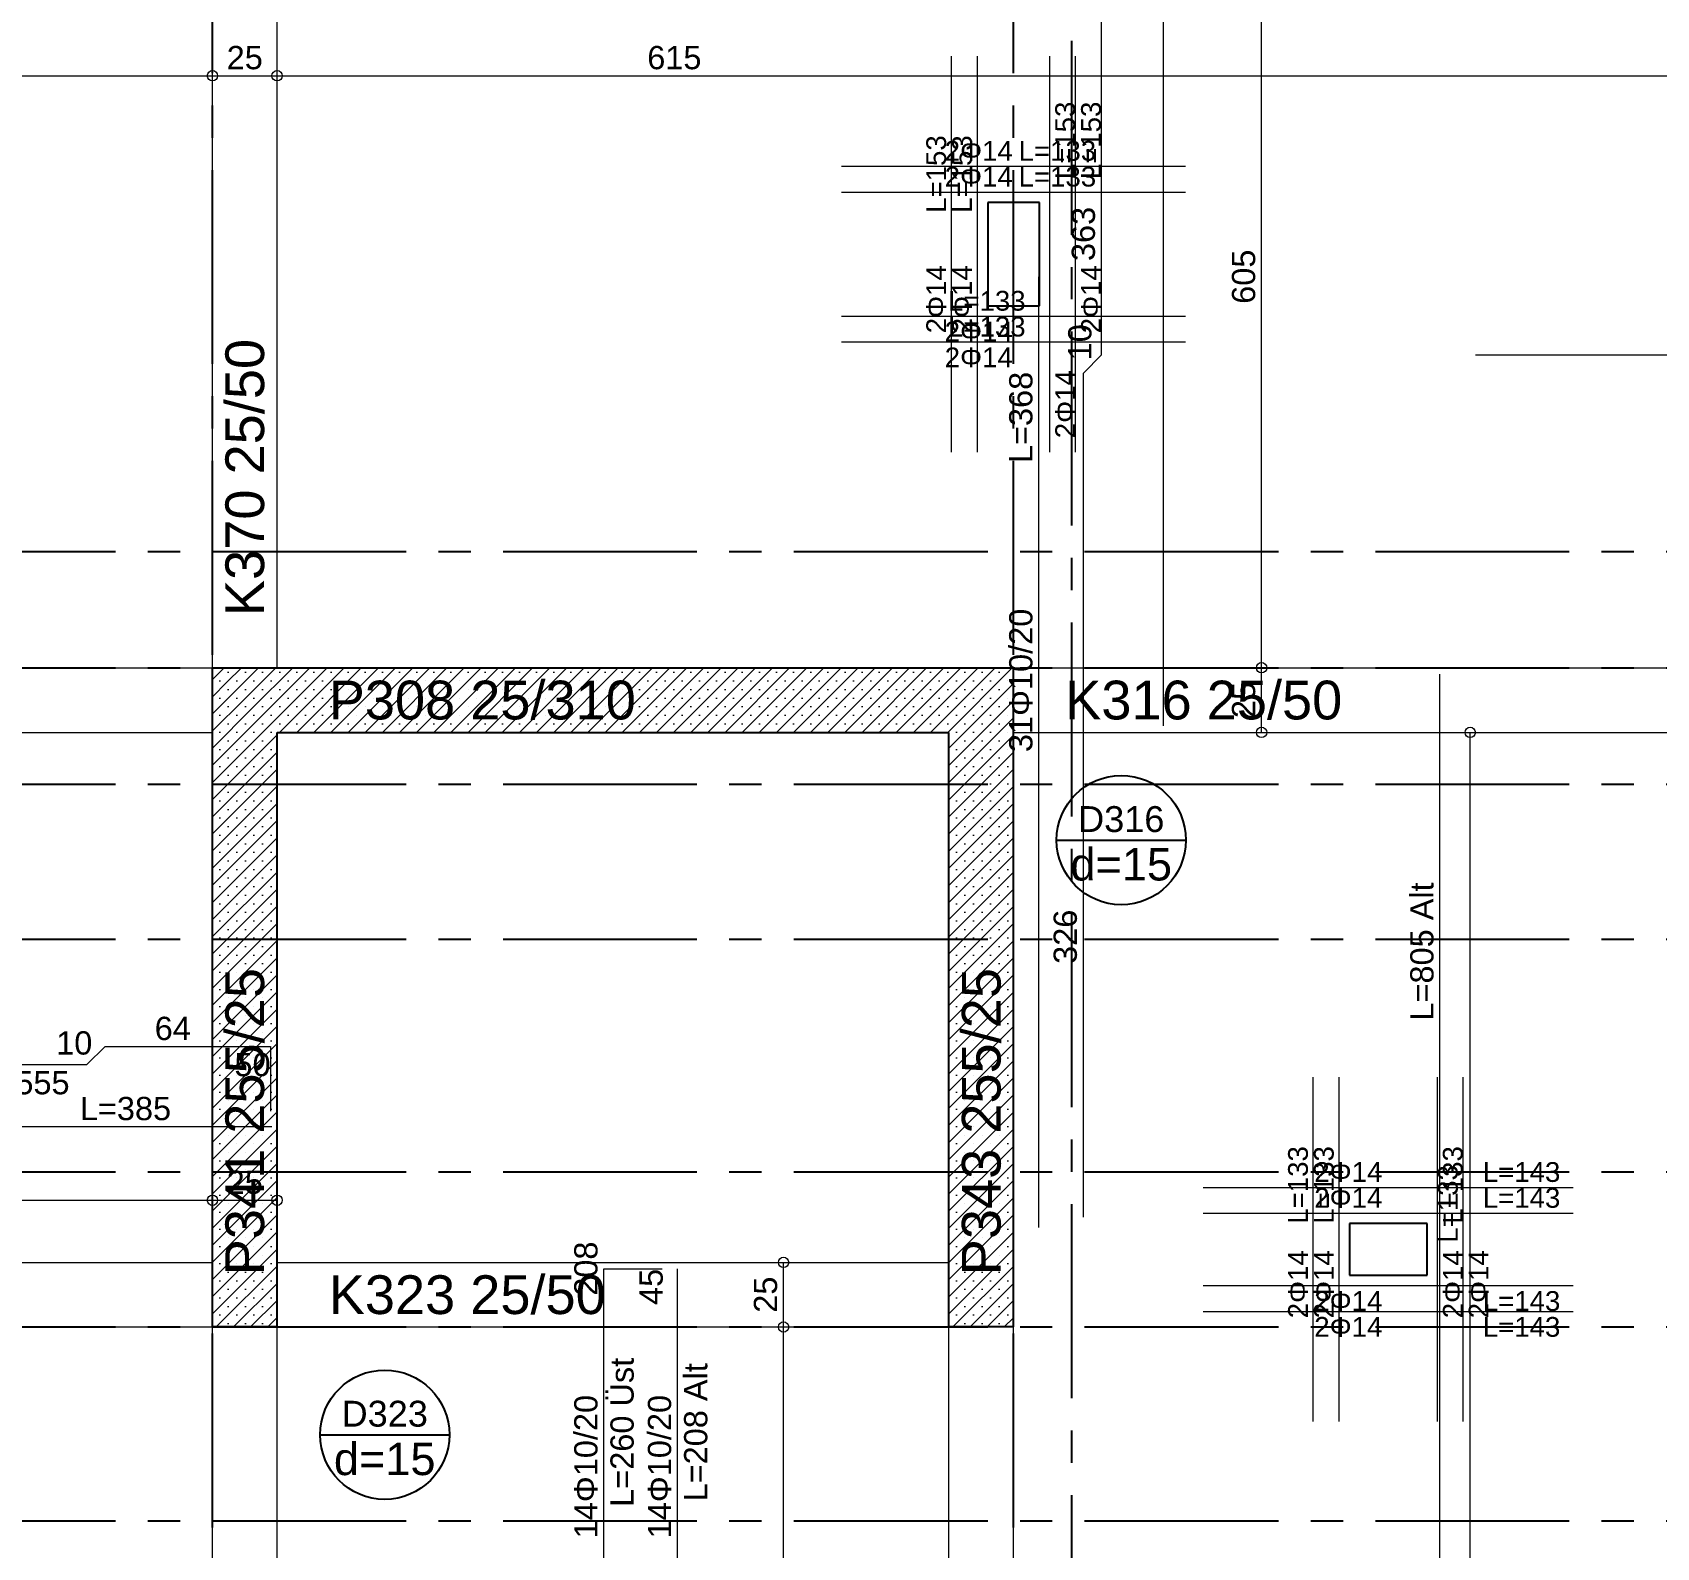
# Model space of a CAD drawing. Header units: millimetres. Extents: x 2232 to 85269, y -3593 to 5869.
# Drawn here: x 62775 to 63403, y 4173 to 4759 of the extents above; entities that cross this region are included whole.
import ezdxf

# ---------------------------------------------------------------- set-up
doc = ezdxf.new("R2010")
doc.units = ezdxf.units.MM
doc.linetypes.add('CENTER2', pattern=[112.5, 75, -12.5, 12.5, -12.5])
doc.linetypes.add('DASHDOT2', pattern=[12.7, 6.35, -3.175, 0, -3.175])
doc.layers.add('aks', color=251, linetype='DASHDOT2', lineweight=35)
for name, color, linetype in [('Donatı Topl. Uzun. Yazısı', 7, 'Continuous'), ('Donatı Uz. Yazısı', 7, 'Continuous'), ('Donatı Yazısı', 7, 'Continuous'), ('Donatı Çizgisi', 7, 'Continuous'), ('Döşeme', 7, 'Continuous'), ('Döşeme Boşluğu', 7, 'Continuous'), ('Kiriş', 7, 'Continuous'), ('Panel', 7, 'Continuous'), ('Standart', 7, 'Continuous'), ('Ölçülendirme', 7, 'Continuous')]:
    doc.layers.add(name, color=color, linetype=linetype)
doc.styles.add('arial_1_18', font='arial.ttf', dxfattribs={"height": 0.2})
pattern_1 = [(45, (0, 0), (-3.314563, 3.314563), []), (45, (3.3146, 0), (-3.314563, 3.314563), [0, -4.6875])]

# ---------------------------------------------------------------- blocks, each defined once
blk = doc.blocks.new('IDE612Entity5160')
at = {"layer": 'Standart', "color": 159, "linetype": 'CENTER2', "lineweight": -3}
blk.add_lwpolyline([(2132.5, 50), (2132.5, 2280)], dxfattribs=at)
blk = doc.blocks.new('IDE612Entity5222')
at = {"layer": 'aks', "color": 251, "linetype": 'CENTER2', "lineweight": -3}
blk.add_lwpolyline([(2110, 0), (2110, 2330)], dxfattribs=at)
blk = doc.blocks.new('IDE612Entity5236')
at = {"layer": 'aks', "color": 251, "linetype": 'CENTER2', "lineweight": -3}
blk.add_lwpolyline([(1800, 0), (1800, 2330)], dxfattribs=at)
blk = doc.blocks.new('IDE612Entity5271')
at = {"layer": 'aks', "color": 251, "linetype": 'CENTER2', "lineweight": -3}
blk.add_lwpolyline([(0, 1240), (3260, 1240)], dxfattribs=at)
blk = doc.blocks.new('IDE612Entity5418')
at = {"layer": 'aks', "color": 251, "linetype": 'CENTER2', "lineweight": -3}
blk.add_lwpolyline([(0, 1375), (3260, 1375)], dxfattribs=at)
blk = doc.blocks.new('IDE612Entity5425')
at = {"layer": 'aks', "color": 251, "linetype": 'CENTER2', "lineweight": -3}
blk.add_lwpolyline([(0, 1525), (3260, 1525)], dxfattribs=at)
blk = doc.blocks.new('IDE612Entity5432')
at = {"layer": 'aks', "color": 251, "linetype": 'CENTER2', "lineweight": -3}
blk.add_lwpolyline([(0, 1315), (3260, 1315)], dxfattribs=at)
blk = doc.blocks.new('IDE612Entity5439')
at = {"layer": 'aks', "color": 251, "linetype": 'CENTER2', "lineweight": -3}
blk.add_lwpolyline([(0, 1570), (3260, 1570)], dxfattribs=at)
blk = doc.blocks.new('IDE612Entity5446')
at = {"layer": 'aks', "color": 251, "linetype": 'CENTER2', "lineweight": -3}
blk.add_lwpolyline([(0, 1465), (3260, 1465)], dxfattribs=at)
blk = doc.blocks.new('IDE612Entity5453')
at = {"layer": 'aks', "color": 251, "linetype": 'CENTER2', "lineweight": -3}
blk.add_lwpolyline([(0, 1615), (3260, 1615)], dxfattribs=at)
blk = doc.blocks.new('IDE612Entity5618')
at = {"layer": 'Panel', "linetype": 'Continuous', "lineweight": 5}
h = blk.add_hatch(dxfattribs=at)
h.set_pattern_fill('SACNCR', color=163, scale=50, style=0)
h.set_pattern_definition(pattern_1)
h.paths.add_polyline_path([(2085, 1545), (1825, 1545), (1800, 1570), (2110, 1570)])
blk = doc.blocks.new('IDE612Entity5619')
at = {"layer": 'Panel', "color": 164, "linetype": 'Continuous', "lineweight": -3}
blk.add_lwpolyline([(1825, 1545), (2085, 1545)], dxfattribs=at)
blk = doc.blocks.new('IDE612Entity5620')
at = {"layer": 'Panel', "color": 164, "linetype": 'Continuous', "lineweight": -3}
blk.add_lwpolyline([(1800, 1570), (2110, 1570)], dxfattribs=at)
blk = doc.blocks.new('IDE612Entity5621')
at = {"layer": 'Panel', "color": 159, "linetype": 'Continuous', "lineweight": -3, "style": 'arial_1_18'}
blk.add_text('P308 25/310', height=15, dxfattribs=at).set_placement((1845, 1550))
blk = doc.blocks.new('IDE612Entity5757')
at = {"layer": 'Kiriş', "color": 4, "linetype": 'Continuous', "lineweight": 5}
blk.add_lwpolyline([(1825, 1570), (1825, 1920)], dxfattribs=at)
blk = doc.blocks.new('IDE612Entity5758')
at = {"layer": 'Kiriş', "color": 4, "linetype": 'Continuous', "lineweight": 5}
blk.add_lwpolyline([(1800, 1570), (1800, 1920)], dxfattribs=at)
blk = doc.blocks.new('IDE612Entity5759')
at = {"layer": 'Kiriş', "color": 159, "linetype": 'Continuous', "lineweight": 5, "style": 'arial_1_18'}
blk.add_text('K370 25/50', height=15, rotation=90, dxfattribs=at).set_placement((1820, 1590))
blk = doc.blocks.new('IDE612Entity5845')
at = {"layer": 'Kiriş', "color": 4, "linetype": 'Continuous', "lineweight": 5}
blk.add_lwpolyline([(1825, 1315), (2085, 1315)], dxfattribs=at)
blk = doc.blocks.new('IDE612Entity5846')
at = {"layer": 'Kiriş', "color": 4, "linetype": 'Continuous', "lineweight": 5}
blk.add_lwpolyline([(1825, 1340), (2085, 1340)], dxfattribs=at)
blk = doc.blocks.new('IDE612Entity5847')
at = {"layer": 'Kiriş', "color": 159, "linetype": 'Continuous', "lineweight": 5, "style": 'arial_1_18'}
blk.add_text('K323 25/50', height=15, dxfattribs=at).set_placement((1845, 1320))
blk = doc.blocks.new('IDE612Entity5848')
at = {"layer": 'Döşeme', "color": 117, "linetype": 'Continuous', "lineweight": -3}
blk.add_lwpolyline([(1841.67, 1273.33), (1891.67, 1273.33)], dxfattribs=at)
blk.add_circle((1866.67, 1273.33), 25, dxfattribs=at)
at = {"layer": 'Döşeme', "color": 178, "linetype": 'Continuous', "lineweight": -3, "style": 'arial_1_18'}
blk.add_text('D323', height=10, dxfattribs=at).set_placement((1849.97, 1276.46))
at = {"layer": 'Döşeme', "color": 164, "linetype": 'Continuous', "lineweight": -3, "style": 'arial_1_18'}
blk.add_text('d=15', height=12.5, dxfattribs=at).set_placement((1847, 1257.71))
blk = doc.blocks.new('IDE612Entity5937')
at = {"layer": 'Kiriş', "color": 4, "linetype": 'Continuous', "lineweight": 5}
blk.add_lwpolyline([(1825, 1125), (1825, 1315)], dxfattribs=at)
blk = doc.blocks.new('IDE612Entity5938')
at = {"layer": 'Kiriş', "color": 4, "linetype": 'Continuous', "lineweight": 5}
blk.add_lwpolyline([(1800, 785), (1800, 1315)], dxfattribs=at)
blk = doc.blocks.new('IDE612Entity5975')
at = {"layer": 'Panel', "linetype": 'Continuous', "lineweight": 5}
h = blk.add_hatch(dxfattribs=at)
h.set_pattern_fill('SACNCR', color=163, scale=50, style=0)
h.set_pattern_definition(pattern_1)
h.paths.add_polyline_path([(1825, 1545), (1825, 1315), (1800, 1315), (1800, 1570)])
blk = doc.blocks.new('IDE612Entity5976')
at = {"layer": 'Panel', "color": 164, "linetype": 'Continuous', "lineweight": -3}
blk.add_lwpolyline([(1825, 1315), (1800, 1315)], dxfattribs=at)
blk = doc.blocks.new('IDE612Entity5977')
at = {"layer": 'Panel', "color": 164, "linetype": 'Continuous', "lineweight": -3}
blk.add_lwpolyline([(1825, 1315), (1825, 1545)], dxfattribs=at)
blk = doc.blocks.new('IDE612Entity5978')
at = {"layer": 'Panel', "color": 164, "linetype": 'Continuous', "lineweight": -3}
blk.add_lwpolyline([(1800, 1315), (1800, 1570)], dxfattribs=at)
blk = doc.blocks.new('IDE612Entity5979')
at = {"layer": 'Panel', "color": 159, "linetype": 'Continuous', "lineweight": -3, "style": 'arial_1_18'}
blk.add_text('P341 255/25', height=15, rotation=90, dxfattribs=at).set_placement((1820, 1335))
blk = doc.blocks.new('IDE612Entity5980')
at = {"layer": 'Kiriş', "color": 4, "linetype": 'Continuous', "lineweight": 5}
blk.add_lwpolyline([(1460, 1315), (1800, 1315)], dxfattribs=at)
blk = doc.blocks.new('IDE612Entity5981')
at = {"layer": 'Kiriş', "color": 4, "linetype": 'Continuous', "lineweight": 5}
blk.add_lwpolyline([(1460, 1340), (1800, 1340)], dxfattribs=at)
blk = doc.blocks.new('IDE612Entity5989')
at = {"layer": 'Kiriş', "color": 4, "linetype": 'Continuous', "lineweight": 5}
blk.add_lwpolyline([(1460, 1545), (1800, 1545)], dxfattribs=at)
blk = doc.blocks.new('IDE612Entity5990')
at = {"layer": 'Kiriş', "color": 4, "linetype": 'Continuous', "lineweight": 5}
blk.add_lwpolyline([(1460, 1570), (1800, 1570)], dxfattribs=at)
blk = doc.blocks.new('IDE612Entity6049')
at = {"layer": 'Kiriş', "color": 4, "linetype": 'Continuous', "lineweight": 5}
blk.add_lwpolyline([(2110, 785), (2110, 1315)], dxfattribs=at)
blk = doc.blocks.new('IDE612Entity6051')
at = {"layer": 'Kiriş', "color": 4, "linetype": 'Continuous', "lineweight": 5}
blk.add_lwpolyline([(2085, 1125), (2085, 1315)], dxfattribs=at)
blk = doc.blocks.new('IDE612Entity6053')
at = {"layer": 'Panel', "linetype": 'Continuous', "lineweight": 5}
h = blk.add_hatch(dxfattribs=at)
h.set_pattern_fill('SACNCR', color=163, scale=50, style=0)
h.set_pattern_definition(pattern_1)
h.paths.add_polyline_path([(2110, 1315), (2085, 1315), (2085, 1545), (2110, 1570)])
blk = doc.blocks.new('IDE612Entity6054')
at = {"layer": 'Panel', "color": 164, "linetype": 'Continuous', "lineweight": -3}
blk.add_lwpolyline([(2110, 1315), (2085, 1315)], dxfattribs=at)
blk = doc.blocks.new('IDE612Entity6055')
at = {"layer": 'Panel', "color": 164, "linetype": 'Continuous', "lineweight": -3}
blk.add_lwpolyline([(2110, 1315), (2110, 1570)], dxfattribs=at)
blk = doc.blocks.new('IDE612Entity6056')
at = {"layer": 'Panel', "color": 164, "linetype": 'Continuous', "lineweight": -3}
blk.add_lwpolyline([(2085, 1315), (2085, 1545)], dxfattribs=at)
blk = doc.blocks.new('IDE612Entity6057')
at = {"layer": 'Panel', "color": 159, "linetype": 'Continuous', "lineweight": -3, "style": 'arial_1_18'}
blk.add_text('P343 255/25', height=15, rotation=90, dxfattribs=at).set_placement((2105, 1335))
blk = doc.blocks.new('IDE612Entity6058')
at = {"layer": 'Kiriş', "color": 4, "linetype": 'Continuous', "lineweight": 5}
blk.add_lwpolyline([(2110, 1545), (2440, 1545)], dxfattribs=at)
blk = doc.blocks.new('IDE612Entity6059')
at = {"layer": 'Kiriş', "color": 4, "linetype": 'Continuous', "lineweight": 5}
blk.add_lwpolyline([(2110, 1570), (2440, 1570)], dxfattribs=at)
blk = doc.blocks.new('IDE612Entity6060')
at = {"layer": 'Kiriş', "color": 159, "linetype": 'Continuous', "lineweight": 5, "style": 'arial_1_18'}
blk.add_text('K316 25/50', height=15, dxfattribs=at).set_placement((2130, 1550))
blk = doc.blocks.new('IDE612Entity6067')
at = {"layer": 'Döşeme', "color": 117, "linetype": 'Continuous', "lineweight": -3}
blk.add_lwpolyline([(2126.67, 1503.33), (2176.67, 1503.33)], dxfattribs=at)
blk.add_circle((2151.67, 1503.33), 25, dxfattribs=at)
at = {"layer": 'Döşeme', "color": 178, "linetype": 'Continuous', "lineweight": -3, "style": 'arial_1_18'}
blk.add_text('D316', height=10, dxfattribs=at).set_placement((2134.97, 1506.46))
at = {"layer": 'Döşeme', "color": 164, "linetype": 'Continuous', "lineweight": -3, "style": 'arial_1_18'}
blk.add_text('d=15', height=12.5, dxfattribs=at).set_placement((2132, 1487.71))
blk = doc.blocks.new('IDE612Entity6068')
at = {"layer": 'Döşeme Boşluğu', "color": 8, "linetype": 'Continuous', "lineweight": -3}
blk.add_lwpolyline([(2240, 1355), (2240, 1335)], dxfattribs=at)
blk = doc.blocks.new('IDE612Entity6069')
at = {"layer": 'Döşeme Boşluğu', "color": 8, "linetype": 'Continuous', "lineweight": -3}
blk.add_lwpolyline([(2240, 1335), (2270, 1335)], dxfattribs=at)
blk = doc.blocks.new('IDE612Entity6070')
at = {"layer": 'Döşeme Boşluğu', "color": 8, "linetype": 'Continuous', "lineweight": -3}
blk.add_lwpolyline([(2270, 1335), (2270, 1355)], dxfattribs=at)
blk = doc.blocks.new('IDE612Entity6071')
at = {"layer": 'Döşeme Boşluğu', "color": 8, "linetype": 'Continuous', "lineweight": -3}
blk.add_lwpolyline([(2270, 1355), (2240, 1355)], dxfattribs=at)
blk = doc.blocks.new('IDE612Entity6072')
at = {"layer": 'Donatı Çizgisi', "color": 5, "linetype": 'Continuous', "lineweight": 5}
blk.add_lwpolyline([(2274, 1278.41), (2274, 1411.59)], dxfattribs=at)
at = {"layer": 'Donatı Topl. Uzun. Yazısı', "color": 1, "linetype": 'Continuous', "lineweight": 5, "style": 'arial_1_18'}
blk.add_text('L=133', height=7.65, rotation=90, dxfattribs=at).set_placement((2283.78, 1354.94))
at = {"layer": 'Donatı Yazısı', "color": 5, "linetype": 'Continuous', "lineweight": 5, "style": 'arial_1_18'}
blk.add_text('2Φ14', height=7.65, rotation=90, dxfattribs=at).set_placement((2283.78, 1318.36))
blk = doc.blocks.new('IDE612Entity6073')
at = {"layer": 'Donatı Çizgisi', "color": 5, "linetype": 'Continuous', "lineweight": 5}
blk.add_lwpolyline([(2284, 1278.41), (2284, 1411.59)], dxfattribs=at)
at = {"layer": 'Donatı Topl. Uzun. Yazısı', "color": 1, "linetype": 'Continuous', "lineweight": 5, "style": 'arial_1_18'}
blk.add_text('L=133', height=7.65, rotation=90, dxfattribs=at).set_placement((2281.88, 1347.61))
at = {"layer": 'Donatı Yazısı', "color": 5, "linetype": 'Continuous', "lineweight": 5, "style": 'arial_1_18'}
blk.add_text('2Φ14', height=7.65, rotation=90, dxfattribs=at).set_placement((2293.78, 1318.36))
blk = doc.blocks.new('IDE612Entity6074')
at = {"layer": 'Donatı Çizgisi', "color": 5, "linetype": 'Continuous', "lineweight": 5}
blk.add_lwpolyline([(2183.41, 1331), (2326.59, 1331)], dxfattribs=at)
at = {"layer": 'Donatı Topl. Uzun. Yazısı', "color": 1, "linetype": 'Continuous', "lineweight": 5, "style": 'arial_1_18'}
blk.add_text('L=143', height=7.65, dxfattribs=at).set_placement((2291.56, 1321.22))
at = {"layer": 'Donatı Yazısı', "color": 5, "linetype": 'Continuous', "lineweight": 5, "style": 'arial_1_18'}
blk.add_text('2Φ14', height=7.65, dxfattribs=at).set_placement((2226.36, 1321.22))
blk = doc.blocks.new('IDE612Entity6075')
at = {"layer": 'Donatı Çizgisi', "color": 5, "linetype": 'Continuous', "lineweight": 5}
blk.add_lwpolyline([(2183.41, 1321), (2326.59, 1321)], dxfattribs=at)
at = {"layer": 'Donatı Topl. Uzun. Yazısı', "color": 1, "linetype": 'Continuous', "lineweight": 5, "style": 'arial_1_18'}
blk.add_text('L=143', height=7.65, dxfattribs=at).set_placement((2291.56, 1311.22))
at = {"layer": 'Donatı Yazısı', "color": 5, "linetype": 'Continuous', "lineweight": 5, "style": 'arial_1_18'}
blk.add_text('2Φ14', height=7.65, dxfattribs=at).set_placement((2226.36, 1311.22))
blk = doc.blocks.new('IDE612Entity6076')
at = {"layer": 'Donatı Çizgisi', "color": 5, "linetype": 'Continuous', "lineweight": 5}
blk.add_lwpolyline([(2236, 1278.41), (2236, 1411.59)], dxfattribs=at)
at = {"layer": 'Donatı Topl. Uzun. Yazısı', "color": 1, "linetype": 'Continuous', "lineweight": 5, "style": 'arial_1_18'}
blk.add_text('L=133', height=7.65, rotation=90, dxfattribs=at).set_placement((2233.88, 1354.94))
at = {"layer": 'Donatı Yazısı', "color": 5, "linetype": 'Continuous', "lineweight": 5, "style": 'arial_1_18'}
blk.add_text('2Φ14', height=7.65, rotation=90, dxfattribs=at).set_placement((2233.88, 1318.36))
blk = doc.blocks.new('IDE612Entity6077')
at = {"layer": 'Donatı Çizgisi', "color": 5, "linetype": 'Continuous', "lineweight": 5}
blk.add_lwpolyline([(2226, 1278.41), (2226, 1411.59)], dxfattribs=at)
at = {"layer": 'Donatı Topl. Uzun. Yazısı', "color": 1, "linetype": 'Continuous', "lineweight": 5, "style": 'arial_1_18'}
blk.add_text('L=133', height=7.65, rotation=90, dxfattribs=at).set_placement((2223.88, 1354.94))
at = {"layer": 'Donatı Yazısı', "color": 5, "linetype": 'Continuous', "lineweight": 5, "style": 'arial_1_18'}
blk.add_text('2Φ14', height=7.65, rotation=90, dxfattribs=at).set_placement((2223.88, 1318.36))
blk = doc.blocks.new('IDE612Entity6078')
at = {"layer": 'Donatı Çizgisi', "color": 5, "linetype": 'Continuous', "lineweight": 5}
blk.add_lwpolyline([(2183.41, 1359), (2326.59, 1359)], dxfattribs=at)
at = {"layer": 'Donatı Topl. Uzun. Yazısı', "color": 1, "linetype": 'Continuous', "lineweight": 5, "style": 'arial_1_18'}
blk.add_text('L=143', height=7.65, dxfattribs=at).set_placement((2291.56, 1361.12))
at = {"layer": 'Donatı Yazısı', "color": 5, "linetype": 'Continuous', "lineweight": 5, "style": 'arial_1_18'}
blk.add_text('2Φ14', height=7.65, dxfattribs=at).set_placement((2226.36, 1361.12))
blk = doc.blocks.new('IDE612Entity6079')
at = {"layer": 'Donatı Çizgisi', "color": 5, "linetype": 'Continuous', "lineweight": 5}
blk.add_lwpolyline([(2183.41, 1369), (2326.59, 1369)], dxfattribs=at)
at = {"layer": 'Donatı Topl. Uzun. Yazısı', "color": 1, "linetype": 'Continuous', "lineweight": 5, "style": 'arial_1_18'}
blk.add_text('L=143', height=7.65, dxfattribs=at).set_placement((2291.56, 1371.12))
at = {"layer": 'Donatı Yazısı', "color": 5, "linetype": 'Continuous', "lineweight": 5, "style": 'arial_1_18'}
blk.add_text('2Φ14', height=7.65, dxfattribs=at).set_placement((2226.36, 1371.12))
blk = doc.blocks.new('IDE612Entity6287')
at = {"layer": 'Döşeme Boşluğu', "color": 8, "linetype": 'Continuous', "lineweight": -3}
blk.add_lwpolyline([(2100, 1710), (2120, 1710)], dxfattribs=at)
blk = doc.blocks.new('IDE612Entity6288')
at = {"layer": 'Döşeme Boşluğu', "color": 8, "linetype": 'Continuous', "lineweight": -3}
blk.add_lwpolyline([(2120, 1710), (2120, 1750)], dxfattribs=at)
blk = doc.blocks.new('IDE612Entity6289')
at = {"layer": 'Döşeme Boşluğu', "color": 8, "linetype": 'Continuous', "lineweight": -3}
blk.add_lwpolyline([(2120, 1750), (2100, 1750)], dxfattribs=at)
blk = doc.blocks.new('IDE612Entity6290')
at = {"layer": 'Döşeme Boşluğu', "color": 8, "linetype": 'Continuous', "lineweight": -3}
blk.add_lwpolyline([(2100, 1750), (2100, 1710)], dxfattribs=at)
blk = doc.blocks.new('IDE612Entity6291')
at = {"layer": 'Donatı Çizgisi', "color": 5, "linetype": 'Continuous', "lineweight": 5}
blk.add_lwpolyline([(2043.41, 1754), (2176.59, 1754)], dxfattribs=at)
at = {"layer": 'Donatı Topl. Uzun. Yazısı', "color": 1, "linetype": 'Continuous', "lineweight": 5, "style": 'arial_1_18'}
blk.add_text('L=133', height=7.65, dxfattribs=at).set_placement((2111.95, 1756.12))
at = {"layer": 'Donatı Yazısı', "color": 5, "linetype": 'Continuous', "lineweight": 5, "style": 'arial_1_18'}
blk.add_text('2Φ14', height=7.65, dxfattribs=at).set_placement((2083.36, 1756.12))
blk = doc.blocks.new('IDE612Entity6292')
at = {"layer": 'Donatı Çizgisi', "color": 5, "linetype": 'Continuous', "lineweight": 5}
blk.add_lwpolyline([(2043.41, 1764), (2176.59, 1764)], dxfattribs=at)
at = {"layer": 'Donatı Topl. Uzun. Yazısı', "color": 1, "linetype": 'Continuous', "lineweight": 5, "style": 'arial_1_18'}
blk.add_text('L=133', height=7.65, dxfattribs=at).set_placement((2111.95, 1766.12))
at = {"layer": 'Donatı Yazısı', "color": 5, "linetype": 'Continuous', "lineweight": 5, "style": 'arial_1_18'}
blk.add_text('2Φ14', height=7.65, dxfattribs=at).set_placement((2083.36, 1766.12))
blk = doc.blocks.new('IDE612Entity6293')
at = {"layer": 'Donatı Çizgisi', "color": 5, "linetype": 'Continuous', "lineweight": 5}
blk.add_lwpolyline([(2124, 1653.41), (2124, 1806.59)], dxfattribs=at)
at = {"layer": 'Donatı Topl. Uzun. Yazısı', "color": 1, "linetype": 'Continuous', "lineweight": 5, "style": 'arial_1_18'}
blk.add_text('L=153', height=7.65, rotation=90, dxfattribs=at).set_placement((2133.78, 1758.96))
at = {"layer": 'Donatı Yazısı', "color": 5, "linetype": 'Continuous', "lineweight": 5, "style": 'arial_1_18'}
blk.add_text('2Φ14', height=7.65, rotation=90, dxfattribs=at).set_placement((2133.78, 1658.77))
blk = doc.blocks.new('IDE612Entity6294')
at = {"layer": 'Donatı Çizgisi', "color": 5, "linetype": 'Continuous', "lineweight": 5}
blk.add_lwpolyline([(2134, 1653.41), (2134, 1806.59)], dxfattribs=at)
at = {"layer": 'Donatı Topl. Uzun. Yazısı', "color": 1, "linetype": 'Continuous', "lineweight": 5, "style": 'arial_1_18'}
blk.add_text('L=153', height=7.65, rotation=90, dxfattribs=at).set_placement((2143.78, 1758.96))
at = {"layer": 'Donatı Yazısı', "color": 5, "linetype": 'Continuous', "lineweight": 5, "style": 'arial_1_18'}
blk.add_text('2Φ14', height=7.65, rotation=90, dxfattribs=at).set_placement((2143.78, 1699.36))
blk = doc.blocks.new('IDE612Entity6295')
at = {"layer": 'Donatı Çizgisi', "color": 5, "linetype": 'Continuous', "lineweight": 5}
blk.add_lwpolyline([(2043.41, 1706), (2176.59, 1706)], dxfattribs=at)
at = {"layer": 'Donatı Topl. Uzun. Yazısı', "color": 1, "linetype": 'Continuous', "lineweight": 5, "style": 'arial_1_18'}
blk.add_text('L=133', height=7.65, dxfattribs=at).set_placement((2084.65, 1708.12))
at = {"layer": 'Donatı Yazısı', "color": 5, "linetype": 'Continuous', "lineweight": 5, "style": 'arial_1_18'}
blk.add_text('2Φ14', height=7.65, dxfattribs=at).set_placement((2083.36, 1696.22))
blk = doc.blocks.new('IDE612Entity6296')
at = {"layer": 'Donatı Çizgisi', "color": 5, "linetype": 'Continuous', "lineweight": 5}
blk.add_lwpolyline([(2043.41, 1696), (2176.59, 1696)], dxfattribs=at)
at = {"layer": 'Donatı Topl. Uzun. Yazısı', "color": 1, "linetype": 'Continuous', "lineweight": 5, "style": 'arial_1_18'}
blk.add_text('L=133', height=7.65, dxfattribs=at).set_placement((2084.65, 1698.12))
at = {"layer": 'Donatı Yazısı', "color": 5, "linetype": 'Continuous', "lineweight": 5, "style": 'arial_1_18'}
blk.add_text('2Φ14', height=7.65, dxfattribs=at).set_placement((2083.36, 1686.22))
blk = doc.blocks.new('IDE612Entity6297')
at = {"layer": 'Donatı Çizgisi', "color": 5, "linetype": 'Continuous', "lineweight": 5}
blk.add_lwpolyline([(2096, 1653.41), (2096, 1806.59)], dxfattribs=at)
at = {"layer": 'Donatı Topl. Uzun. Yazısı', "color": 1, "linetype": 'Continuous', "lineweight": 5, "style": 'arial_1_18'}
blk.add_text('L=153', height=7.65, rotation=90, dxfattribs=at).set_placement((2093.88, 1745.94))
at = {"layer": 'Donatı Yazısı', "color": 5, "linetype": 'Continuous', "lineweight": 5, "style": 'arial_1_18'}
blk.add_text('2Φ14', height=7.65, rotation=90, dxfattribs=at).set_placement((2093.88, 1699.36))
blk = doc.blocks.new('IDE612Entity6298')
at = {"layer": 'Donatı Çizgisi', "color": 5, "linetype": 'Continuous', "lineweight": 5}
blk.add_lwpolyline([(2086, 1653.41), (2086, 1806.59)], dxfattribs=at)
at = {"layer": 'Donatı Topl. Uzun. Yazısı', "color": 1, "linetype": 'Continuous', "lineweight": 5, "style": 'arial_1_18'}
blk.add_text('L=153', height=7.65, rotation=90, dxfattribs=at).set_placement((2083.88, 1745.94))
at = {"layer": 'Donatı Yazısı', "color": 5, "linetype": 'Continuous', "lineweight": 5, "style": 'arial_1_18'}
blk.add_text('2Φ14', height=7.65, rotation=90, dxfattribs=at).set_placement((2083.88, 1699.36))
blk = doc.blocks.new('IDE612Entity6497')
at = {"layer": 'Donatı Çizgisi', "color": 5, "linetype": 'Continuous', "lineweight": 5}
for points in [[(2168, 1547.5), (2168, 2197.5)], [(2144, 1691), (2144, 2054)], [(2119.8, 1353.5), (2119.8, 1721.25)], [(2137, 1684), (2144, 1691)], [(2288.75, 1691), (2528, 1691)], [(2137, 1357.5), (2137, 1684)], [(2275, 762.5), (2275, 1567.5)], [(1751.43, 1416.5), (1758.43, 1423.5)], [(1758.43, 1423.5), (1822.5, 1423.5)], [(1822.5, 1423.5), (1822.5, 1398.5)], [(1528, 1416.5), (1751.43, 1416.5)], [(1437.5, 1392.5), (1822.5, 1392.5)], [(1951.5, 1129), (1951.5, 1337.5)], [(1951.5, 1337.5), (1974, 1337.5)], [(1980, 1129), (1980, 1337.5)]]:
    blk.add_lwpolyline(points, dxfattribs=at)
at = {"layer": 'Donatı Topl. Uzun. Yazısı', "color": 1, "linetype": 'Continuous', "lineweight": 5, "style": 'arial_1_18'}
for s, p in [('L=368', (2117.3, 1649.16)), ('L=805 Alt', (2272.5, 1433.52)), ('L=260 Üst', (1963, 1245.43)), ('L=208 Alt', (1991.5, 1247.53))]:
    blk.add_text(s, height=9, rotation=90, dxfattribs=at).set_placement(p)
for s, p in [('L=555', (1709.41, 1405)), ('L=385', (1748.69, 1395))]:
    blk.add_text(s, height=9, dxfattribs=at).set_placement(p)
at = {"layer": 'Donatı Uz. Yazısı', "color": 5, "linetype": 'Continuous', "lineweight": 5, "style": 'arial_1_18'}
for s, p in [('363', (2141.5, 1727.3)), ('10', (2140.13, 1688.9)), ('326', (2134.5, 1455.45)), ('208', (1949, 1327.07)), ('45', (1974.25, 1323.52))]:
    blk.add_text(s, height=9, rotation=90, dxfattribs=at).set_placement(p)
for s, p in [('64', (1777.65, 1426)), ('10', (1739.54, 1420.37)), ('50', (1808.52, 1412))]:
    blk.add_text(s, height=9, dxfattribs=at).set_placement(p)
at = {"layer": 'Donatı Yazısı', "color": 5, "linetype": 'Continuous', "lineweight": 5, "style": 'arial_1_18'}
for s, p in [('31Φ10/20', (2117.3, 1537.37)), ('14Φ10/20', (1949, 1233.25)), ('14Φ10/20', (1977.5, 1233.25))]:
    blk.add_text(s, height=9, rotation=90, dxfattribs=at).set_placement(p)
blk = doc.blocks.new('IDE612Entity6498')
at = {"layer": 'Ölçülendirme', "color": 1, "linetype": 'Continuous', "lineweight": 5}
for points in [[(2206, 1545), (2206, 2175)], [(1435, 1799), (1800, 1799)], [(1800, 1799), (2440, 1799)], [(2286.7, 760), (2286.7, 1545)], [(1435, 1364), (1825, 1364)], [(2021, 1125), (2021, 1340)]]:
    blk.add_lwpolyline(points, dxfattribs=at)
for centre in [(1800, 1799), (1800, 1799), (1825, 1799), (2206, 1570), (2206, 1545), (2286.7, 1545), (1800, 1364), (1825, 1364), (2021, 1340), (2021, 1315)]:
    blk.add_circle(centre, 2, dxfattribs=at)
at = {"layer": 'Ölçülendirme', "color": 1, "linetype": 'Continuous', "lineweight": 5, "style": 'arial_1_18'}
for s, p in [('25', (1805.51, 1801.5)), ('615', (1968.26, 1801.5)), ('25', (1805.51, 1366.5))]:
    blk.add_text(s, height=9, dxfattribs=at).set_placement(p)
for s, p in [('605', (2203.5, 1710.76)), ('25', (2203.5, 1550.51)), ('25', (2018.5, 1320.51))]:
    blk.add_text(s, height=9, rotation=90, dxfattribs=at).set_placement(p)

msp = doc.modelspace()

# ---------------------------------------------------------------- block references
at = {"layer": 'aks'}
for name in ['IDE612Entity5236', 'IDE612Entity5222', 'IDE612Entity5453', 'IDE612Entity5439', 'IDE612Entity5425', 'IDE612Entity5446', 'IDE612Entity5418', 'IDE612Entity5432', 'IDE612Entity5271']:
    msp.add_blockref(name, (61044.62, 2942.89), dxfattribs=at)
at = {"layer": 'Döşeme'}
for name in ['IDE612Entity6067', 'IDE612Entity5848']:
    msp.add_blockref(name, (61044.62, 2942.89), dxfattribs=at)
at = {"layer": 'Döşeme Boşluğu'}
for name in ['IDE612Entity6289', 'IDE612Entity6290', 'IDE612Entity6288', 'IDE612Entity6287', 'IDE612Entity6068', 'IDE612Entity6071', 'IDE612Entity6070', 'IDE612Entity6069']:
    msp.add_blockref(name, (61044.62, 2942.89), dxfattribs=at)
at = {"layer": 'Kiriş'}
for name in ['IDE612Entity5758', 'IDE612Entity5757', 'IDE612Entity5759', 'IDE612Entity5990', 'IDE612Entity6059', 'IDE612Entity6060', 'IDE612Entity5989', 'IDE612Entity6058', 'IDE612Entity5981', 'IDE612Entity5846', 'IDE612Entity5847', 'IDE612Entity5980', 'IDE612Entity5938', 'IDE612Entity5845', 'IDE612Entity5937', 'IDE612Entity6051', 'IDE612Entity6049']:
    msp.add_blockref(name, (61044.62, 2942.89), dxfattribs=at)
at = {"layer": 'Panel'}
for name in ['IDE612Entity5618', 'IDE612Entity5620', 'IDE612Entity5975', 'IDE612Entity5978', 'IDE612Entity6053', 'IDE612Entity6055', 'IDE612Entity5621', 'IDE612Entity5619', 'IDE612Entity5977', 'IDE612Entity6056', 'IDE612Entity5979', 'IDE612Entity6057', 'IDE612Entity5976', 'IDE612Entity6054']:
    msp.add_blockref(name, (61044.62, 2942.89), dxfattribs=at)
at = {"layer": 'Standart'}
for name in ['IDE612Entity6497', 'IDE612Entity6498', 'IDE612Entity5160', 'IDE612Entity6298', 'IDE612Entity6297', 'IDE612Entity6293', 'IDE612Entity6294', 'IDE612Entity6292', 'IDE612Entity6291', 'IDE612Entity6295', 'IDE612Entity6296', 'IDE612Entity6077', 'IDE612Entity6076', 'IDE612Entity6072', 'IDE612Entity6073', 'IDE612Entity6079', 'IDE612Entity6078', 'IDE612Entity6074', 'IDE612Entity6075']:
    msp.add_blockref(name, (61044.62, 2942.89), dxfattribs=at)

doc.saveas('drawing.dxf')
